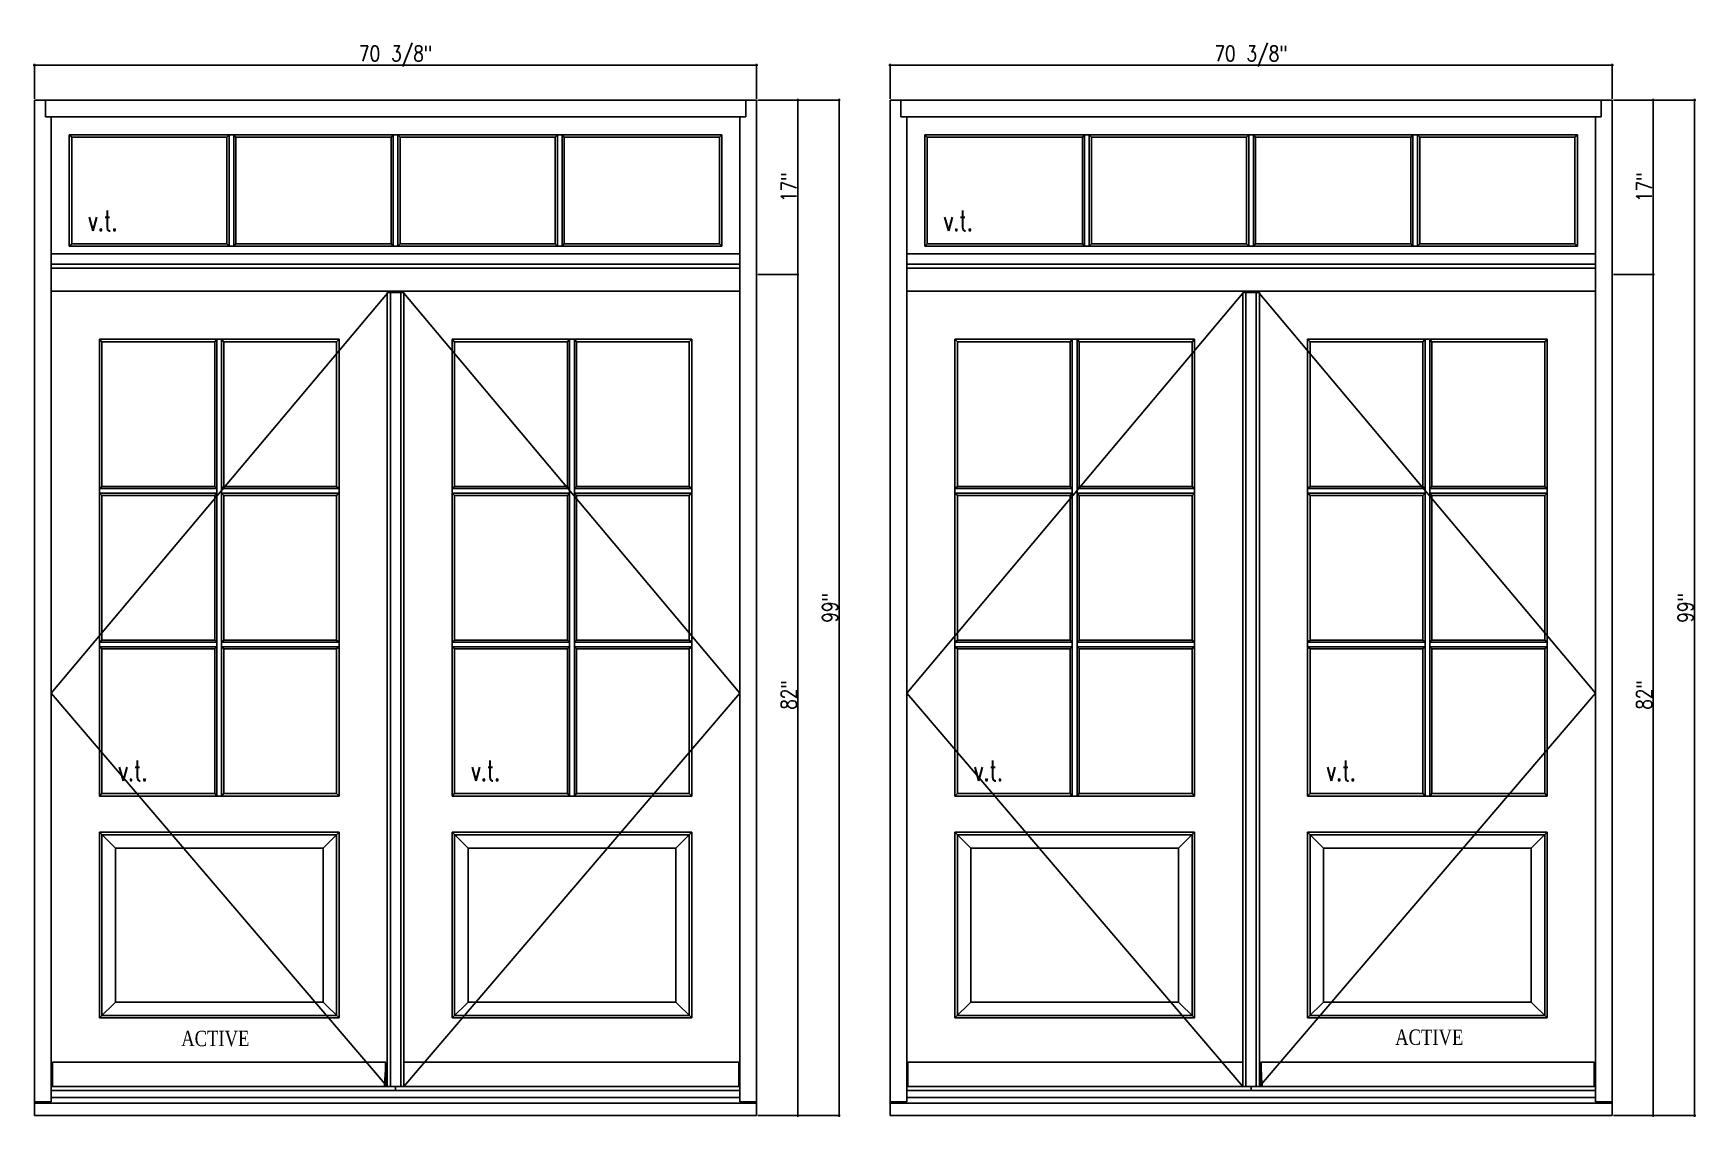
# Model space of a CAD drawing. Header units: inches. Extents: x 1985 to 11287, y 379 to 4336.
# Drawn here: x 8484 to 8646, y 3420.2 to 3525.8 of the extents above; entities that cross this region are included whole.
import ezdxf

# ---------------------------------------------------------------- set-up
doc = ezdxf.new("R2010")
doc.units = ezdxf.units.IN
doc.header["$MEASUREMENT"] = 0
doc.layers.get('0').update_dxf_attribs({"linetype": 'CONTINUOUS'})
doc.layers.get('Defpoints').update_dxf_attribs({"linetype": 'CONTINUOUS'})
for name, color, linetype in [('COTE1-1 99', 7, 'CONTINUOUS'), ('elevation 99', 7, 'CONTINUOUS'), ('opening side 99', 1, 'CONTINUOUS')]:
    doc.layers.add(name, color=color, linetype=linetype)
doc.styles.get("Standard").update_dxf_attribs({"font": 'txt.shx', "width": 0.8})
doc.styles.add('Times', font='times.ttf', dxfattribs={"width": 0.8})
doc.dimstyles.new('Elevation', dxfattribs={"dimscale": 2, "dimtxt": 0.75, "dimasz": 0.0625, "dimexe": 0.0625, "dimexo": 0.0625, "dimgap": 0.0625, "dimtad": 1, "dimdec": 5, "dimzin": 0, "dimdsep": 46, "dimlunit": 5, "dimtxsty": 'Standard', "dimblk1": 'OBLIQUE', "dimblk2": 'OBLIQUE', "dimsah": 1, "dimcen": 2, "dimdle": 0.0625, "dimclrd": 1, "dimclre": 1, "dimadec": 1, "dimazin": 0, "dimtfac": 0.375, "dimtdec": 5, "dimtmove": 0, "dimatfit": 3, "dimldrblk": 'OBLIQUE', "dimfxl": 1, "dimfrac": 2, "dimtolj": 1, "dimtzin": 0, "dimarcsym": 0})

# ---------------------------------------------------------------- blocks, each defined once
blk = doc.blocks.new('_OBLIQUE')
at = {"color": 0, "linetype": 'ByBlock'}
blk.add_line((-0.5, -0.5), (0.5, 0.5), dxfattribs=at)
blk = doc.blocks.new('*D143')
at = {"layer": 'COTE1-1 99', "color": 1, "lineweight": -2, "transparency": 16777216}
for p, q in [((8483.97, 3522.7), (8554.6, 3522.7)), ((8484.1, 3519.42), (8484.1, 3522.83)), ((8554.47, 3519.42), (8554.47, 3522.83))]:
    blk.add_line(p, q, dxfattribs=at)
at = {"layer": 'Defpoints', "color": 0, "transparency": 16777216}
for p in [(8554.47, 3522.7), (8484.1, 3519.29), (8554.47, 3519.29)]:
    blk.add_point(p, dxfattribs=at)
at = {"layer": 'COTE1-1 99', "color": 1, "lineweight": -2, "transparency": 16777216, "xscale": 0.125, "yscale": 0.125, "zscale": 0.125, "rotation": 180}
blk.add_blockref('_OBLIQUE', (8484.1, 3522.7), dxfattribs=at)
at = {"layer": 'COTE1-1 99', "color": 1, "lineweight": -2, "transparency": 16777216, "xscale": 0.125, "yscale": 0.125, "zscale": 0.125}
blk.add_blockref('_OBLIQUE', (8554.47, 3522.7), dxfattribs=at)
at = {"layer": 'COTE1-1 99', "color": 0, "transparency": 16777216, "insert": (8519.29, 3523.58), "char_height": 1.5, "attachment_point": 5}
blk.add_mtext('\\A1;70 3/8"', dxfattribs=at)
blk = doc.blocks.new('*D144')
at = {"layer": 'COTE1-1 99', "color": 1, "lineweight": -2, "transparency": 16777216}
for p, q in [((8554.6, 3519.29), (8558.6, 3519.29)), ((8558.48, 3502.17), (8558.48, 3519.42)), ((8554.6, 3502.29), (8558.6, 3502.29))]:
    blk.add_line(p, q, dxfattribs=at)
at = {"layer": 'Defpoints', "color": 0, "transparency": 16777216}
for p in [(8554.47, 3519.29), (8558.48, 3519.29), (8554.47, 3502.29)]:
    blk.add_point(p, dxfattribs=at)
at = {"layer": 'COTE1-1 99', "color": 1, "lineweight": -2, "transparency": 16777216, "xscale": 0.125, "yscale": 0.125, "zscale": 0.125}
for p, rotation in [((8558.48, 3519.29), 90), ((8558.48, 3502.29), 270)]:
    blk.add_blockref('_OBLIQUE', p, dxfattribs=dict(at, rotation=rotation))
at = {"layer": 'COTE1-1 99', "color": 0, "transparency": 16777216, "insert": (8557.6, 3510.79), "char_height": 1.5, "attachment_point": 5, "rotation": 90}
blk.add_mtext('\\A1;17"', dxfattribs=at)
blk = doc.blocks.new('*D145')
at = {"layer": 'COTE1-1 99', "color": 1, "lineweight": -2, "transparency": 16777216}
for p, q in [((8554.6, 3502.29), (8558.6, 3502.29)), ((8558.48, 3420.17), (8558.48, 3502.42)), ((8554.6, 3420.29), (8558.6, 3420.29))]:
    blk.add_line(p, q, dxfattribs=at)
at = {"layer": 'Defpoints', "color": 0, "transparency": 16777216}
for p in [(8554.47, 3502.29), (8558.48, 3502.29), (8554.47, 3420.29)]:
    blk.add_point(p, dxfattribs=at)
at = {"layer": 'COTE1-1 99', "color": 1, "lineweight": -2, "transparency": 16777216, "xscale": 0.125, "yscale": 0.125, "zscale": 0.125}
for p, rotation in [((8558.48, 3502.29), 90), ((8558.48, 3420.29), 270)]:
    blk.add_blockref('_OBLIQUE', p, dxfattribs=dict(at, rotation=rotation))
at = {"layer": 'COTE1-1 99', "color": 0, "transparency": 16777216, "insert": (8557.6, 3461.29), "char_height": 1.5, "attachment_point": 5, "rotation": 90}
blk.add_mtext('\\A1;82"', dxfattribs=at)
blk = doc.blocks.new('*D146')
at = {"layer": 'COTE1-1 99', "color": 1, "lineweight": -2, "transparency": 16777216}
for p, q in [((8554.6, 3519.29), (8562.62, 3519.29)), ((8562.5, 3420.17), (8562.5, 3519.42)), ((8554.6, 3420.29), (8562.62, 3420.29))]:
    blk.add_line(p, q, dxfattribs=at)
at = {"layer": 'Defpoints', "color": 0, "transparency": 16777216}
for p in [(8554.47, 3519.29), (8562.5, 3519.29), (8554.47, 3420.29)]:
    blk.add_point(p, dxfattribs=at)
at = {"layer": 'COTE1-1 99', "color": 1, "lineweight": -2, "transparency": 16777216, "xscale": 0.125, "yscale": 0.125, "zscale": 0.125}
for p, rotation in [((8562.5, 3519.29), 90), ((8562.5, 3420.29), 270)]:
    blk.add_blockref('_OBLIQUE', p, dxfattribs=dict(at, rotation=rotation))
at = {"layer": 'COTE1-1 99', "color": 0, "transparency": 16777216, "insert": (8561.62, 3469.79), "char_height": 1.5, "attachment_point": 5, "rotation": 90}
blk.add_mtext('\\A1;99"', dxfattribs=at)
blk = doc.blocks.new('*D167')
at = {"layer": 'COTE1-1 99', "color": 1, "lineweight": -2, "transparency": 16777216}
for p, q in [((8567.35, 3522.7), (8637.97, 3522.7)), ((8567.47, 3519.42), (8567.47, 3522.83)), ((8637.85, 3519.42), (8637.85, 3522.83))]:
    blk.add_line(p, q, dxfattribs=at)
at = {"layer": 'Defpoints', "color": 0, "transparency": 16777216}
for p in [(8637.85, 3522.7), (8567.47, 3519.29), (8637.85, 3519.29)]:
    blk.add_point(p, dxfattribs=at)
at = {"layer": 'COTE1-1 99', "color": 1, "lineweight": -2, "transparency": 16777216, "xscale": 0.125, "yscale": 0.125, "zscale": 0.125, "rotation": 180}
blk.add_blockref('_OBLIQUE', (8567.47, 3522.7), dxfattribs=at)
at = {"layer": 'COTE1-1 99', "color": 1, "lineweight": -2, "transparency": 16777216, "xscale": 0.125, "yscale": 0.125, "zscale": 0.125}
blk.add_blockref('_OBLIQUE', (8637.85, 3522.7), dxfattribs=at)
at = {"layer": 'COTE1-1 99', "color": 0, "transparency": 16777216, "insert": (8602.66, 3523.58), "char_height": 1.5, "attachment_point": 5}
blk.add_mtext('\\A1;70 3/8"', dxfattribs=at)
blk = doc.blocks.new('*D168')
at = {"layer": 'COTE1-1 99', "color": 1, "lineweight": -2, "transparency": 16777216}
for p, q in [((8637.97, 3519.29), (8641.97, 3519.29)), ((8641.85, 3502.17), (8641.85, 3519.42)), ((8637.97, 3502.29), (8641.97, 3502.29))]:
    blk.add_line(p, q, dxfattribs=at)
at = {"layer": 'Defpoints', "color": 0, "transparency": 16777216}
for p in [(8637.85, 3519.29), (8641.85, 3519.29), (8637.85, 3502.29)]:
    blk.add_point(p, dxfattribs=at)
at = {"layer": 'COTE1-1 99', "color": 1, "lineweight": -2, "transparency": 16777216, "xscale": 0.125, "yscale": 0.125, "zscale": 0.125}
for p, rotation in [((8641.85, 3519.29), 90), ((8641.85, 3502.29), 270)]:
    blk.add_blockref('_OBLIQUE', p, dxfattribs=dict(at, rotation=rotation))
at = {"layer": 'COTE1-1 99', "color": 0, "transparency": 16777216, "insert": (8640.97, 3510.79), "char_height": 1.5, "attachment_point": 5, "rotation": 90}
blk.add_mtext('\\A1;17"', dxfattribs=at)
blk = doc.blocks.new('*D169')
at = {"layer": 'COTE1-1 99', "color": 1, "lineweight": -2, "transparency": 16777216}
for p, q in [((8637.97, 3502.29), (8641.97, 3502.29)), ((8641.85, 3420.17), (8641.85, 3502.42)), ((8637.97, 3420.29), (8641.97, 3420.29))]:
    blk.add_line(p, q, dxfattribs=at)
at = {"layer": 'Defpoints', "color": 0, "transparency": 16777216}
for p in [(8637.85, 3502.29), (8641.85, 3502.29), (8637.85, 3420.29)]:
    blk.add_point(p, dxfattribs=at)
at = {"layer": 'COTE1-1 99', "color": 1, "lineweight": -2, "transparency": 16777216, "xscale": 0.125, "yscale": 0.125, "zscale": 0.125}
for p, rotation in [((8641.85, 3502.29), 90), ((8641.85, 3420.29), 270)]:
    blk.add_blockref('_OBLIQUE', p, dxfattribs=dict(at, rotation=rotation))
at = {"layer": 'COTE1-1 99', "color": 0, "transparency": 16777216, "insert": (8640.97, 3461.29), "char_height": 1.5, "attachment_point": 5, "rotation": 90}
blk.add_mtext('\\A1;82"', dxfattribs=at)
blk = doc.blocks.new('*D170')
at = {"layer": 'COTE1-1 99', "color": 1, "lineweight": -2, "transparency": 16777216}
for p, q in [((8637.97, 3519.29), (8645.99, 3519.29)), ((8645.87, 3420.17), (8645.87, 3519.42)), ((8637.97, 3420.29), (8645.99, 3420.29))]:
    blk.add_line(p, q, dxfattribs=at)
at = {"layer": 'Defpoints', "color": 0, "transparency": 16777216}
for p in [(8637.85, 3519.29), (8645.87, 3519.29), (8637.85, 3420.29)]:
    blk.add_point(p, dxfattribs=at)
at = {"layer": 'COTE1-1 99', "color": 1, "lineweight": -2, "transparency": 16777216, "xscale": 0.125, "yscale": 0.125, "zscale": 0.125}
for p, rotation in [((8645.87, 3519.29), 90), ((8645.87, 3420.29), 270)]:
    blk.add_blockref('_OBLIQUE', p, dxfattribs=dict(at, rotation=rotation))
at = {"layer": 'COTE1-1 99', "color": 0, "transparency": 16777216, "insert": (8644.99, 3469.79), "char_height": 1.5, "attachment_point": 5, "rotation": 90}
blk.add_mtext('\\A1;99"', dxfattribs=at)

msp = doc.modelspace()

# ---------------------------------------------------------------- linework, layer by layer
at = {"layer": 'elevation 99'}
for p, q in [((8554.473447, 3519.293135), (8484.098447, 3519.293135)), ((8484.098447, 3519.293135), (8484.098447, 3420.293135)), ((8485.160947, 3519.293135), (8485.160947, 3517.668135)), ((8553.410947, 3517.668135), (8553.410947, 3519.293135)), ((8554.473447, 3420.293135), (8554.473447, 3519.293135)), ((8567.470789, 3420.293135), (8567.470789, 3519.293135)), ((8567.470789, 3519.293135), (8637.845789, 3519.293135)), ((8568.533289, 3517.668135), (8568.533289, 3519.293135)), ((8636.783289, 3519.293135), (8636.783289, 3517.668135)), ((8637.845789, 3519.293135), (8637.845789, 3420.293135)), ((8553.410947, 3517.668135), (8485.160947, 3517.668135)), ((8485.723447, 3517.668135), (8485.723447, 3502.918135)), ((8552.848447, 3502.918135), (8552.848447, 3517.668135)), ((8568.533289, 3517.668135), (8636.783289, 3517.668135)), ((8569.095789, 3502.918135), (8569.095789, 3517.668135)), ((8636.220789, 3517.668135), (8636.220789, 3502.918135)), ((8487.723406, 3515.668113), (8487.482334, 3515.909184)), ((8487.482334, 3515.909184), (8498.33956, 3515.909184)), ((8487.482334, 3515.909184), (8487.482334, 3505.052059)), ((8498.33956, 3515.909184), (8539.732334, 3515.909184)), ((8502.848497, 3515.668113), (8503.052697, 3515.909184)), ((8503.052697, 3505.052059), (8503.052697, 3515.909184)), ((8503.519297, 3515.909184), (8503.723497, 3515.668113)), ((8503.519297, 3505.052059), (8503.519297, 3515.909184)), ((8518.848447, 3515.668113), (8519.052647, 3515.909184)), ((8519.052647, 3505.052059), (8519.052647, 3515.909184)), ((8519.519247, 3505.052059), (8519.519247, 3515.909184)), ((8519.723447, 3515.668113), (8519.519247, 3515.909184)), ((8534.848497, 3515.668113), (8535.052697, 3515.909184)), ((8535.052697, 3505.052059), (8535.052697, 3515.909184)), ((8535.723497, 3515.668113), (8535.519297, 3515.909184)), ((8535.519297, 3505.052059), (8535.519297, 3515.909184)), ((8539.732334, 3515.909184), (8551.08956, 3515.909184)), ((8550.848489, 3515.668113), (8551.08956, 3515.909184)), ((8551.08956, 3515.909184), (8551.08956, 3505.052059)), ((8582.211902, 3515.909184), (8570.854676, 3515.909184)), ((8570.854676, 3515.909184), (8570.854676, 3505.052059)), ((8571.095748, 3515.668113), (8570.854676, 3515.909184)), ((8623.604676, 3515.909184), (8582.211902, 3515.909184)), ((8586.220739, 3515.668113), (8586.424939, 3515.909184)), ((8586.424939, 3505.052059), (8586.424939, 3515.909184)), ((8586.891539, 3505.052059), (8586.891539, 3515.909184)), ((8587.095739, 3515.668113), (8586.891539, 3515.909184)), ((8602.220789, 3515.668113), (8602.424989, 3515.909184)), ((8602.424989, 3505.052059), (8602.424989, 3515.909184)), ((8603.095789, 3515.668113), (8602.891589, 3515.909184)), ((8602.891589, 3505.052059), (8602.891589, 3515.909184)), ((8618.425039, 3515.909184), (8618.220839, 3515.668113)), ((8618.425039, 3505.052059), (8618.425039, 3515.909184)), ((8618.891639, 3505.052059), (8618.891639, 3515.909184)), ((8619.095839, 3515.668113), (8618.891639, 3515.909184)), ((8634.461902, 3515.909184), (8623.604676, 3515.909184)), ((8634.220831, 3515.668113), (8634.461902, 3515.909184)), ((8634.461902, 3515.909184), (8634.461902, 3505.052059)), ((8487.723406, 3515.668113), (8498.098489, 3515.668113)), ((8487.723406, 3515.668113), (8487.723406, 3505.29313)), ((8498.098489, 3515.668113), (8502.848497, 3515.668113)), ((8502.848497, 3505.29313), (8502.848497, 3515.668113)), ((8503.723497, 3515.668113), (8518.848447, 3515.668113)), ((8503.723497, 3505.29313), (8503.723497, 3515.668113)), ((8518.848447, 3505.29313), (8518.848447, 3515.668113)), ((8519.723447, 3505.29313), (8519.723447, 3515.668113)), ((8519.723447, 3515.668113), (8534.848497, 3515.668113)), ((8534.848497, 3505.29313), (8534.848497, 3515.668113)), ((8535.723497, 3515.668113), (8539.973406, 3515.668113)), ((8535.723497, 3505.29313), (8535.723497, 3515.668113)), ((8539.973406, 3515.668113), (8550.848489, 3515.668113)), ((8550.848489, 3515.668113), (8550.848489, 3505.29313)), ((8581.970831, 3515.668113), (8571.095748, 3515.668113)), ((8571.095748, 3515.668113), (8571.095748, 3505.29313)), ((8586.220739, 3515.668113), (8581.970831, 3515.668113)), ((8586.220739, 3505.29313), (8586.220739, 3515.668113)), ((8602.220789, 3515.668113), (8587.095739, 3515.668113)), ((8587.095739, 3505.29313), (8587.095739, 3515.668113)), ((8602.220789, 3505.29313), (8602.220789, 3515.668113)), ((8603.095789, 3505.29313), (8603.095789, 3515.668113)), ((8618.220839, 3515.668113), (8603.095789, 3515.668113)), ((8618.220839, 3505.29313), (8618.220839, 3515.668113)), ((8623.845748, 3515.668113), (8619.095839, 3515.668113)), ((8619.095839, 3505.29313), (8619.095839, 3515.668113)), ((8634.220831, 3515.668113), (8623.845748, 3515.668113)), ((8634.220831, 3515.668113), (8634.220831, 3505.29313)), ((8487.723406, 3505.29313), (8487.482334, 3505.052059)), ((8487.482334, 3505.052059), (8498.33956, 3505.052059)), ((8487.723406, 3505.29313), (8498.098489, 3505.29313)), ((8498.098489, 3505.29313), (8502.848497, 3505.29313)), ((8498.33956, 3505.052059), (8539.732334, 3505.052059)), ((8502.848497, 3505.29313), (8503.052697, 3505.052059)), ((8503.519297, 3505.052059), (8503.723497, 3505.29313)), ((8503.723497, 3505.29313), (8518.848447, 3505.29313)), ((8518.848447, 3505.29313), (8519.052647, 3505.052059)), ((8519.519247, 3505.052059), (8519.723447, 3505.29313)), ((8519.723447, 3505.29313), (8534.848497, 3505.29313)), ((8534.848497, 3505.29313), (8535.052697, 3505.052059)), ((8535.519297, 3505.052059), (8535.723497, 3505.29313)), ((8535.723497, 3505.29313), (8539.973406, 3505.29313)), ((8539.732334, 3505.052059), (8551.08956, 3505.052059)), ((8539.973406, 3505.29313), (8550.848489, 3505.29313)), ((8550.848489, 3505.29313), (8551.08956, 3505.052059)), ((8571.095748, 3505.29313), (8570.854676, 3505.052059)), ((8582.211902, 3505.052059), (8570.854676, 3505.052059)), ((8581.970831, 3505.29313), (8571.095748, 3505.29313)), ((8586.220739, 3505.29313), (8581.970831, 3505.29313)), ((8623.604676, 3505.052059), (8582.211902, 3505.052059)), ((8586.424939, 3505.052059), (8586.220739, 3505.29313)), ((8587.095739, 3505.29313), (8586.891539, 3505.052059)), ((8602.220789, 3505.29313), (8587.095739, 3505.29313)), ((8602.424989, 3505.052059), (8602.220789, 3505.29313)), ((8603.095789, 3505.29313), (8602.891589, 3505.052059)), ((8618.220839, 3505.29313), (8603.095789, 3505.29313)), ((8618.425039, 3505.052059), (8618.220839, 3505.29313)), ((8619.095839, 3505.29313), (8618.891639, 3505.052059)), ((8623.845748, 3505.29313), (8619.095839, 3505.29313)), ((8634.461902, 3505.052059), (8623.604676, 3505.052059)), ((8634.220831, 3505.29313), (8623.845748, 3505.29313)), ((8634.220831, 3505.29313), (8634.461902, 3505.052059)), ((8484.098447, 3503.293135), (8484.098447, 3420.293135)), ((8552.848447, 3504.293135), (8485.723447, 3504.293135)), ((8485.723447, 3503.293135), (8485.723447, 3502.918135)), ((8552.848447, 3503.293135), (8485.723447, 3503.293135)), ((8485.723447, 3502.918135), (8485.723447, 3500.668135)), ((8485.723447, 3502.918135), (8552.848447, 3502.918135)), ((8552.848447, 3502.918135), (8552.848447, 3503.293135)), ((8552.848447, 3500.668135), (8552.848447, 3502.918135)), ((8567.470789, 3420.293135), (8567.470789, 3503.293135)), ((8569.095789, 3504.293135), (8636.220789, 3504.293135)), ((8569.095789, 3502.918135), (8569.095789, 3503.293135)), ((8569.095789, 3503.293135), (8636.220789, 3503.293135)), ((8569.095789, 3500.668135), (8569.095789, 3502.918135)), ((8636.220789, 3502.918135), (8569.095789, 3502.918135)), ((8636.220789, 3503.293135), (8636.220789, 3502.918135)), ((8636.220789, 3502.918135), (8636.220789, 3500.668135)), ((8554.473447, 3420.293135), (8554.473447, 3502.293135)), ((8637.845789, 3502.293135), (8637.845789, 3420.293135)), ((8485.723447, 3500.668135), (8485.723447, 3421.62126)), ((8485.723447, 3500.668135), (8485.723447, 3421.62126)), ((8520.785947, 3500.668135), (8485.723447, 3500.668135)), ((8520.785947, 3500.668135), (8485.723447, 3500.668135)), ((8520.785947, 3500.668135), (8485.723447, 3500.668135)), ((8552.848447, 3500.668135), (8518.410947, 3500.668135)), ((8552.848447, 3500.668135), (8518.410947, 3500.668135)), ((8552.848447, 3500.668135), (8518.410947, 3500.668135)), ((8520.098446, 3500.543135), (8518.473448, 3500.543135)), ((8518.473448, 3423.10563), (8518.473448, 3500.543135)), ((8520.098446, 3500.543135), (8518.473448, 3500.543135)), ((8520.098446, 3500.543135), (8518.473448, 3500.543135)), ((8518.785948, 3423.10563), (8518.785948, 3500.543135)), ((8518.826087, 3500.543135), (8518.826087, 3500.668135)), ((8518.826087, 3500.543135), (8518.826087, 3500.668135)), ((8518.826087, 3500.543135), (8518.826087, 3500.668135)), ((8518.942247, 3500.543135), (8518.942247, 3500.668135)), ((8518.942247, 3500.543135), (8518.942247, 3500.668135)), ((8518.942247, 3500.543135), (8518.942247, 3500.668135)), ((8519.035947, 3500.543135), (8519.035947, 3500.668135)), ((8519.035947, 3500.543135), (8519.035947, 3500.668135)), ((8519.035947, 3500.543135), (8519.035947, 3500.668135)), ((8519.535947, 3500.543135), (8519.535947, 3500.668135)), ((8519.535947, 3500.543135), (8519.535947, 3500.668135)), ((8519.535947, 3500.543135), (8519.535947, 3500.668135)), ((8519.785946, 3423.10563), (8519.785946, 3500.543135)), ((8520.098446, 3423.10563), (8520.098446, 3500.543135)), ((8552.848447, 3421.62126), (8552.848447, 3500.668135)), ((8552.848447, 3421.62126), (8552.848447, 3500.668135)), ((8569.095789, 3500.668135), (8603.533289, 3500.668135)), ((8569.095789, 3500.668135), (8603.533289, 3500.668135)), ((8569.095789, 3421.62126), (8569.095789, 3500.668135)), ((8569.095789, 3500.668135), (8603.533289, 3500.668135)), ((8569.095789, 3421.62126), (8569.095789, 3500.668135)), ((8601.158289, 3500.668135), (8636.220789, 3500.668135)), ((8601.158289, 3500.668135), (8636.220789, 3500.668135)), ((8601.158289, 3500.668135), (8636.220789, 3500.668135)), ((8601.84579, 3500.543135), (8603.470788, 3500.543135)), ((8601.84579, 3500.543135), (8603.470788, 3500.543135)), ((8601.84579, 3423.10563), (8601.84579, 3500.543135)), ((8601.84579, 3500.543135), (8603.470788, 3500.543135)), ((8602.15829, 3423.10563), (8602.15829, 3500.543135)), ((8602.408289, 3500.543135), (8602.408289, 3500.668135)), ((8602.408289, 3500.543135), (8602.408289, 3500.668135)), ((8602.408289, 3500.543135), (8602.408289, 3500.668135)), ((8602.908289, 3500.543135), (8602.908289, 3500.668135)), ((8602.908289, 3500.543135), (8602.908289, 3500.668135)), ((8602.908289, 3500.543135), (8602.908289, 3500.668135)), ((8603.001989, 3500.543135), (8603.001989, 3500.668135)), ((8603.001989, 3500.543135), (8603.001989, 3500.668135)), ((8603.001989, 3500.543135), (8603.001989, 3500.668135)), ((8603.11815, 3500.543135), (8603.11815, 3500.668135)), ((8603.11815, 3500.543135), (8603.11815, 3500.668135)), ((8603.11815, 3500.543135), (8603.11815, 3500.668135)), ((8603.158288, 3423.10563), (8603.158288, 3500.543135)), ((8603.470788, 3423.10563), (8603.470788, 3500.543135)), ((8636.220789, 3500.668135), (8636.220789, 3421.62126)), ((8636.220789, 3500.668135), (8636.220789, 3421.62126)), ((8490.660932, 3495.730586), (8490.419861, 3495.998458)), ((8490.419861, 3495.998458), (8513.777034, 3495.998458)), ((8490.419861, 3495.998458), (8490.419861, 3451.431464)), ((8490.660932, 3495.730586), (8501.660947, 3495.730586)), ((8490.660932, 3495.730586), (8490.660932, 3481.627086)), ((8501.660947, 3495.730586), (8501.865147, 3495.998458)), ((8501.660947, 3495.730586), (8501.660947, 3481.627086)), ((8501.865147, 3495.998458), (8501.865147, 3451.431464)), ((8502.331747, 3495.998458), (8502.535947, 3495.730586)), ((8502.331747, 3495.998458), (8502.331747, 3451.431464)), ((8502.535947, 3495.730586), (8513.535962, 3495.730586)), ((8502.535947, 3495.730586), (8502.535947, 3481.627086)), ((8513.535962, 3495.730586), (8513.777034, 3495.998458)), ((8513.535962, 3495.730586), (8513.535962, 3481.627086)), ((8513.777034, 3495.998458), (8513.777034, 3451.431464)), ((8525.035932, 3495.730586), (8524.794861, 3495.998458)), ((8524.794861, 3495.998458), (8548.152034, 3495.998458)), ((8524.794861, 3495.998458), (8524.794861, 3451.431464)), ((8525.035932, 3495.730586), (8536.035947, 3495.730586)), ((8525.035932, 3495.730586), (8525.035932, 3481.627086)), ((8536.035947, 3495.730586), (8536.240147, 3495.998458)), ((8536.035947, 3495.730586), (8536.035947, 3481.627086)), ((8536.240147, 3495.998458), (8536.240147, 3451.431464)), ((8536.706747, 3495.998458), (8536.910947, 3495.730586)), ((8536.706747, 3495.998458), (8536.706747, 3451.431464)), ((8536.910947, 3495.730586), (8547.910962, 3495.730586)), ((8536.910947, 3495.730586), (8536.910947, 3481.627086)), ((8547.910962, 3495.730586), (8548.152034, 3495.998458)), ((8547.910962, 3495.730586), (8547.910962, 3481.627086)), ((8548.152034, 3495.998458), (8548.152034, 3451.431464)), ((8573.792203, 3495.998458), (8573.792203, 3451.431464)), ((8573.792203, 3495.998458), (8597.149376, 3495.998458)), ((8574.033274, 3495.730586), (8573.792203, 3495.998458)), ((8574.033274, 3495.730586), (8574.033274, 3481.627086)), ((8574.033274, 3495.730586), (8585.033289, 3495.730586)), ((8585.033289, 3495.730586), (8585.237489, 3495.998458)), ((8585.033289, 3495.730586), (8585.033289, 3481.627086)), ((8585.237489, 3495.998458), (8585.237489, 3451.431464)), ((8585.704089, 3495.998458), (8585.704089, 3451.431464)), ((8585.704089, 3495.998458), (8585.908289, 3495.730586)), ((8585.908289, 3495.730586), (8585.908289, 3481.627086)), ((8585.908289, 3495.730586), (8596.908304, 3495.730586)), ((8596.908304, 3495.730586), (8597.149376, 3495.998458)), ((8596.908304, 3495.730586), (8596.908304, 3481.627086)), ((8597.149376, 3495.998458), (8597.149376, 3451.431464)), ((8608.408274, 3495.730586), (8608.167203, 3495.998458)), ((8608.167203, 3495.998458), (8631.524376, 3495.998458)), ((8608.167203, 3495.998458), (8608.167203, 3451.431464)), ((8608.408274, 3495.730586), (8619.408289, 3495.730586)), ((8608.408274, 3495.730586), (8608.408274, 3481.627086)), ((8619.408289, 3495.730586), (8619.612489, 3495.998458)), ((8619.408289, 3495.730586), (8619.408289, 3481.627086)), ((8619.612489, 3495.998458), (8619.612489, 3451.431464)), ((8620.079089, 3495.998458), (8620.283289, 3495.730586)), ((8620.079089, 3495.998458), (8620.079089, 3451.431464)), ((8620.283289, 3495.730586), (8631.283304, 3495.730586)), ((8620.283289, 3495.730586), (8620.283289, 3481.627086)), ((8631.283304, 3495.730586), (8631.524376, 3495.998458)), ((8631.283304, 3495.730586), (8631.283304, 3481.627086)), ((8631.524376, 3495.998458), (8631.524376, 3451.431464)), ((8490.660932, 3481.627086), (8490.419861, 3481.422886)), ((8490.419861, 3481.422886), (8501.865147, 3481.422886)), ((8490.660932, 3480.752086), (8490.419861, 3480.956286)), ((8490.419861, 3480.956286), (8501.865147, 3480.956286)), ((8490.660932, 3481.627086), (8501.660947, 3481.627086)), ((8490.660932, 3480.752086), (8490.660932, 3466.648586)), ((8490.660932, 3480.752086), (8501.660947, 3480.752086)), ((8501.660947, 3481.627086), (8501.865147, 3481.422886)), ((8501.660947, 3480.752086), (8501.865147, 3480.956286)), ((8501.660947, 3480.752086), (8501.660947, 3466.648586)), ((8502.535947, 3481.627086), (8502.331747, 3481.422886)), ((8502.331747, 3481.422886), (8513.777034, 3481.422886)), ((8502.331747, 3480.956286), (8513.777034, 3480.956286)), ((8502.535947, 3480.752086), (8502.331747, 3480.956286)), ((8502.535947, 3481.627086), (8513.535962, 3481.627086)), ((8502.535947, 3480.752086), (8502.535947, 3466.648586)), ((8502.535947, 3480.752086), (8513.535962, 3480.752086)), ((8513.535962, 3481.627086), (8513.777034, 3481.422886)), ((8513.535962, 3480.752086), (8513.777034, 3480.956286)), ((8513.535962, 3480.752086), (8513.535962, 3466.648586)), ((8525.035932, 3481.627086), (8524.794861, 3481.422886)), ((8524.794861, 3481.422886), (8536.240147, 3481.422886)), ((8525.035932, 3480.752086), (8524.794861, 3480.956286)), ((8524.794861, 3480.956286), (8536.240147, 3480.956286)), ((8525.035932, 3481.627086), (8536.035947, 3481.627086)), ((8525.035932, 3480.752086), (8525.035932, 3466.648586)), ((8525.035932, 3480.752086), (8536.035947, 3480.752086)), ((8536.035947, 3481.627086), (8536.240147, 3481.422886)), ((8536.035947, 3480.752086), (8536.240147, 3480.956286)), ((8536.035947, 3480.752086), (8536.035947, 3466.648586)), ((8536.910947, 3481.627086), (8536.706747, 3481.422886)), ((8536.706747, 3481.422886), (8548.152034, 3481.422886)), ((8536.706747, 3480.956286), (8548.152034, 3480.956286)), ((8536.910947, 3480.752086), (8536.706747, 3480.956286)), ((8536.910947, 3481.627086), (8547.910962, 3481.627086)), ((8536.910947, 3480.752086), (8536.910947, 3466.648586)), ((8536.910947, 3480.752086), (8547.910962, 3480.752086)), ((8547.910962, 3481.627086), (8548.152034, 3481.422886)), ((8547.910962, 3480.752086), (8548.152034, 3480.956286)), ((8547.910962, 3480.752086), (8547.910962, 3466.648586)), ((8574.033274, 3481.627086), (8573.792203, 3481.422886)), ((8573.792203, 3481.422886), (8585.237489, 3481.422886)), ((8573.792203, 3480.956286), (8585.237489, 3480.956286)), ((8574.033274, 3480.752086), (8573.792203, 3480.956286)), ((8574.033274, 3481.627086), (8585.033289, 3481.627086)), ((8574.033274, 3480.752086), (8585.033289, 3480.752086)), ((8574.033274, 3480.752086), (8574.033274, 3466.648586)), ((8585.033289, 3481.627086), (8585.237489, 3481.422886)), ((8585.033289, 3480.752086), (8585.237489, 3480.956286)), ((8585.033289, 3480.752086), (8585.033289, 3466.648586)), ((8585.908289, 3481.627086), (8585.704089, 3481.422886)), ((8585.704089, 3481.422886), (8597.149376, 3481.422886)), ((8585.908289, 3480.752086), (8585.704089, 3480.956286)), ((8585.704089, 3480.956286), (8597.149376, 3480.956286)), ((8585.908289, 3481.627086), (8596.908304, 3481.627086)), ((8585.908289, 3480.752086), (8596.908304, 3480.752086)), ((8585.908289, 3480.752086), (8585.908289, 3466.648586)), ((8596.908304, 3481.627086), (8597.149376, 3481.422886)), ((8596.908304, 3480.752086), (8597.149376, 3480.956286)), ((8596.908304, 3480.752086), (8596.908304, 3466.648586)), ((8608.408274, 3481.627086), (8608.167203, 3481.422886)), ((8608.167203, 3481.422886), (8619.612489, 3481.422886)), ((8608.408274, 3480.752086), (8608.167203, 3480.956286)), ((8608.167203, 3480.956286), (8619.612489, 3480.956286)), ((8608.408274, 3481.627086), (8619.408289, 3481.627086)), ((8608.408274, 3480.752086), (8608.408274, 3466.648586)), ((8608.408274, 3480.752086), (8619.408289, 3480.752086)), ((8619.408289, 3481.627086), (8619.612489, 3481.422886)), ((8619.408289, 3480.752086), (8619.612489, 3480.956286)), ((8619.408289, 3480.752086), (8619.408289, 3466.648586)), ((8620.283289, 3481.627086), (8620.079089, 3481.422886)), ((8620.079089, 3481.422886), (8631.524376, 3481.422886)), ((8620.079089, 3480.956286), (8631.524376, 3480.956286)), ((8620.283289, 3480.752086), (8620.079089, 3480.956286)), ((8620.283289, 3481.627086), (8631.283304, 3481.627086)), ((8620.283289, 3480.752086), (8620.283289, 3466.648586)), ((8620.283289, 3480.752086), (8631.283304, 3480.752086)), ((8631.283304, 3481.627086), (8631.524376, 3481.422886)), ((8631.283304, 3480.752086), (8631.524376, 3480.956286)), ((8631.283304, 3480.752086), (8631.283304, 3466.648586)), ((8490.660932, 3466.648586), (8490.419861, 3466.444386)), ((8490.419861, 3466.444386), (8501.865147, 3466.444386)), ((8490.419861, 3465.982235), (8501.865147, 3465.982235)), ((8490.660932, 3466.648586), (8501.660947, 3466.648586)), ((8490.660932, 3465.778035), (8490.660932, 3451.672535)), ((8490.660932, 3465.778035), (8501.660947, 3465.778035)), ((8501.660947, 3465.778035), (8501.660947, 3451.672535)), ((8502.331747, 3466.444386), (8513.777034, 3466.444386)), ((8502.331747, 3465.982235), (8513.777034, 3465.982235)), ((8502.535947, 3466.648586), (8513.535962, 3466.648586)), ((8502.535947, 3465.778035), (8513.535962, 3465.778035)), ((8502.535947, 3465.778035), (8502.535947, 3451.672535)), ((8513.535962, 3466.648586), (8513.777034, 3466.444386)), ((8513.535962, 3465.778035), (8513.777034, 3465.982235)), ((8513.535962, 3465.778035), (8513.535962, 3451.672535)), ((8525.035932, 3466.648586), (8524.794861, 3466.444386)), ((8524.794861, 3466.444386), (8536.240147, 3466.444386)), ((8524.794861, 3465.982235), (8536.240147, 3465.982235)), ((8525.035932, 3466.648586), (8536.035947, 3466.648586)), ((8525.035932, 3465.778035), (8525.035932, 3451.672535)), ((8525.035932, 3465.778035), (8536.035947, 3465.778035)), ((8536.035947, 3465.778035), (8536.035947, 3451.672535)), ((8536.706747, 3466.444386), (8548.152034, 3466.444386)), ((8536.706747, 3465.982235), (8548.152034, 3465.982235)), ((8536.910947, 3466.648586), (8547.910962, 3466.648586)), ((8536.910947, 3465.778035), (8547.910962, 3465.778035)), ((8536.910947, 3465.778035), (8536.910947, 3451.672535)), ((8547.910962, 3466.648586), (8548.152034, 3466.444386)), ((8547.910962, 3465.778035), (8548.152034, 3465.982235)), ((8547.910962, 3465.778035), (8547.910962, 3451.672535)), ((8574.033274, 3466.648586), (8573.792203, 3466.444386)), ((8573.792203, 3466.444386), (8585.237489, 3466.444386)), ((8573.792203, 3465.982235), (8585.237489, 3465.982235)), ((8574.033274, 3466.648586), (8585.033289, 3466.648586)), ((8574.033274, 3465.778035), (8585.033289, 3465.778035)), ((8574.033274, 3465.778035), (8574.033274, 3451.672535)), ((8585.033289, 3465.778035), (8585.033289, 3451.672535)), ((8585.704089, 3466.444386), (8597.149376, 3466.444386)), ((8585.704089, 3465.982235), (8597.149376, 3465.982235)), ((8585.908289, 3466.648586), (8596.908304, 3466.648586)), ((8585.908289, 3465.778035), (8585.908289, 3451.672535)), ((8585.908289, 3465.778035), (8596.908304, 3465.778035)), ((8596.908304, 3466.648586), (8597.149376, 3466.444386)), ((8596.908304, 3465.778035), (8597.149376, 3465.982235)), ((8596.908304, 3465.778035), (8596.908304, 3451.672535)), ((8608.408274, 3466.648586), (8608.167203, 3466.444386)), ((8608.167203, 3466.444386), (8619.612489, 3466.444386)), ((8608.167203, 3465.982235), (8619.612489, 3465.982235)), ((8608.408274, 3466.648586), (8619.408289, 3466.648586)), ((8608.408274, 3465.778035), (8608.408274, 3451.672535)), ((8608.408274, 3465.778035), (8619.408289, 3465.778035)), ((8619.408289, 3465.778035), (8619.408289, 3451.672535)), ((8620.079089, 3466.444386), (8631.524376, 3466.444386)), ((8620.079089, 3465.982235), (8631.524376, 3465.982235)), ((8620.283289, 3466.648586), (8631.283304, 3466.648586)), ((8620.283289, 3465.778035), (8631.283304, 3465.778035)), ((8620.283289, 3465.778035), (8620.283289, 3451.672535)), ((8631.283304, 3466.648586), (8631.524376, 3466.444386)), ((8631.283304, 3465.778035), (8631.524376, 3465.982235)), ((8631.283304, 3465.778035), (8631.283304, 3451.672535)), ((8490.419861, 3451.431464), (8490.660932, 3451.672535)), ((8490.419861, 3451.431464), (8513.777034, 3451.431464)), ((8490.660932, 3451.672535), (8501.660947, 3451.672535)), ((8501.660947, 3451.672535), (8501.865147, 3451.431464)), ((8502.535947, 3451.672535), (8502.331747, 3451.431464)), ((8502.535947, 3451.672535), (8513.535962, 3451.672535)), ((8513.777034, 3451.431464), (8513.535962, 3451.672535)), ((8524.794861, 3451.431464), (8525.035932, 3451.672535)), ((8524.794861, 3451.431464), (8548.152034, 3451.431464)), ((8525.035932, 3451.672535), (8536.035947, 3451.672535)), ((8536.035947, 3451.672535), (8536.240147, 3451.431464)), ((8536.910947, 3451.672535), (8536.706747, 3451.431464)), ((8536.910947, 3451.672535), (8547.910962, 3451.672535)), ((8548.152034, 3451.431464), (8547.910962, 3451.672535)), ((8573.792203, 3451.431464), (8574.033274, 3451.672535)), ((8573.792203, 3451.431464), (8597.149376, 3451.431464)), ((8574.033274, 3451.672535), (8585.033289, 3451.672535)), ((8585.033289, 3451.672535), (8585.237489, 3451.431464)), ((8585.908289, 3451.672535), (8585.704089, 3451.431464)), ((8585.908289, 3451.672535), (8596.908304, 3451.672535)), ((8597.149376, 3451.431464), (8596.908304, 3451.672535)), ((8608.167203, 3451.431464), (8608.408274, 3451.672535)), ((8608.167203, 3451.431464), (8631.524376, 3451.431464)), ((8608.408274, 3451.672535), (8619.408289, 3451.672535)), ((8619.408289, 3451.672535), (8619.612489, 3451.431464)), ((8620.283289, 3451.672535), (8620.079089, 3451.431464)), ((8620.283289, 3451.672535), (8631.283304, 3451.672535)), ((8631.524376, 3451.431464), (8631.283304, 3451.672535)), ((8491.973373, 3446.359985), (8490.419802, 3447.913606)), ((8490.419802, 3429.802024), (8490.419802, 3447.913606)), ((8490.419802, 3447.913606), (8513.777078, 3447.913606)), ((8513.777078, 3447.913606), (8512.223506, 3446.359985)), ((8513.777078, 3429.802024), (8513.777078, 3447.913606)), ((8526.348373, 3446.359985), (8524.794802, 3447.913606)), ((8524.794802, 3429.802024), (8524.794802, 3447.913606)), ((8524.794802, 3447.913606), (8548.152078, 3447.913606)), ((8548.152078, 3447.913606), (8546.598506, 3446.359985)), ((8548.152078, 3429.802024), (8548.152078, 3447.913606)), ((8573.792144, 3447.913606), (8597.14942, 3447.913606)), ((8573.792144, 3429.802024), (8573.792144, 3447.913606)), ((8575.345715, 3446.359985), (8573.792144, 3447.913606)), ((8597.14942, 3447.913606), (8595.595848, 3446.359985)), ((8597.14942, 3429.802024), (8597.14942, 3447.913606)), ((8609.720715, 3446.359985), (8608.167144, 3447.913606)), ((8608.167144, 3429.802024), (8608.167144, 3447.913606)), ((8608.167144, 3447.913606), (8631.52442, 3447.913606)), ((8631.52442, 3447.913606), (8629.970848, 3446.359985)), ((8631.52442, 3429.802024), (8631.52442, 3447.913606)), ((8490.660873, 3430.043096), (8490.660873, 3447.672485)), ((8490.660873, 3447.672485), (8513.536006, 3447.672485)), ((8491.973373, 3431.355596), (8491.973373, 3446.359985)), ((8491.973373, 3446.359985), (8512.223506, 3446.359985)), ((8512.223506, 3431.355596), (8512.223506, 3446.359985)), ((8513.536006, 3430.043096), (8513.536006, 3447.672485)), ((8525.035873, 3430.043096), (8525.035873, 3447.672485)), ((8525.035873, 3447.672485), (8547.911006, 3447.672485)), ((8526.348373, 3431.355596), (8526.348373, 3446.359985)), ((8526.348373, 3446.359985), (8546.598506, 3446.359985)), ((8546.598506, 3431.355596), (8546.598506, 3446.359985)), ((8547.911006, 3430.043096), (8547.911006, 3447.672485)), ((8574.033215, 3447.672485), (8596.908348, 3447.672485)), ((8574.033215, 3430.043096), (8574.033215, 3447.672485)), ((8575.345715, 3446.359985), (8595.595848, 3446.359985)), ((8575.345715, 3431.355596), (8575.345715, 3446.359985)), ((8595.595848, 3431.355596), (8595.595848, 3446.359985)), ((8596.908348, 3430.043096), (8596.908348, 3447.672485)), ((8608.408215, 3430.043096), (8608.408215, 3447.672485)), ((8608.408215, 3447.672485), (8631.283348, 3447.672485)), ((8609.720715, 3431.355596), (8609.720715, 3446.359985)), ((8609.720715, 3446.359985), (8629.970848, 3446.359985)), ((8629.970848, 3431.355596), (8629.970848, 3446.359985)), ((8631.283348, 3430.043096), (8631.283348, 3447.672485)), ((8490.419802, 3429.802024), (8491.973373, 3431.355596)), ((8490.660873, 3430.043096), (8513.536006, 3430.043096)), ((8491.973373, 3431.355596), (8512.223506, 3431.355596)), ((8513.777078, 3429.802024), (8512.223506, 3431.355596)), ((8524.794802, 3429.802024), (8526.348373, 3431.355596)), ((8525.035873, 3430.043096), (8547.911006, 3430.043096)), ((8526.348373, 3431.355596), (8546.598506, 3431.355596)), ((8548.152078, 3429.802024), (8546.598506, 3431.355596)), ((8573.792144, 3429.802024), (8575.345715, 3431.355596)), ((8574.033215, 3430.043096), (8596.908348, 3430.043096)), ((8575.345715, 3431.355596), (8595.595848, 3431.355596)), ((8597.14942, 3429.802024), (8595.595848, 3431.355596)), ((8608.167144, 3429.802024), (8609.720715, 3431.355596)), ((8608.408215, 3430.043096), (8631.283348, 3430.043096)), ((8609.720715, 3431.355596), (8629.970848, 3431.355596)), ((8631.52442, 3429.802024), (8629.970848, 3431.355596)), ((8490.419802, 3429.802024), (8513.777078, 3429.802024)), ((8524.794802, 3429.802024), (8548.152078, 3429.802024)), ((8573.792144, 3429.802024), (8597.14942, 3429.802024)), ((8608.167144, 3429.802024), (8631.52442, 3429.802024)), ((8518.326087, 3425.48063), (8485.848447, 3425.48063)), ((8485.848447, 3423.10563), (8485.848447, 3425.48063)), ((8518.326087, 3425.48063), (8485.848447, 3425.48063)), ((8485.848447, 3423.10563), (8485.848447, 3425.48063)), ((8518.326087, 3423.10563), (8518.326087, 3425.48063)), ((8518.326087, 3423.10563), (8518.326087, 3425.48063)), ((8520.602549, 3425.48063), (8520.098446, 3425.48063)), ((8552.723447, 3425.48063), (8520.098446, 3425.48063)), ((8520.602549, 3425.48063), (8520.098446, 3425.48063)), ((8552.723447, 3425.48063), (8520.098446, 3425.48063)), ((8552.723447, 3423.10563), (8552.723447, 3425.48063)), ((8552.723447, 3423.10563), (8552.723447, 3425.48063)), ((8569.220789, 3423.10563), (8569.220789, 3425.48063)), ((8569.220789, 3425.48063), (8601.84579, 3425.48063)), ((8569.220789, 3423.10563), (8569.220789, 3425.48063)), ((8569.220789, 3425.48063), (8601.84579, 3425.48063)), ((8601.341687, 3425.48063), (8601.84579, 3425.48063)), ((8601.341687, 3425.48063), (8601.84579, 3425.48063)), ((8603.61815, 3423.10563), (8603.61815, 3425.48063)), ((8603.61815, 3425.48063), (8636.095789, 3425.48063)), ((8603.61815, 3423.10563), (8603.61815, 3425.48063)), ((8603.61815, 3425.48063), (8636.095789, 3425.48063)), ((8636.095789, 3423.10563), (8636.095789, 3425.48063)), ((8636.095789, 3423.10563), (8636.095789, 3425.48063)), ((8485.723447, 3423.10563), (8552.848447, 3423.10563)), ((8485.723447, 3423.10563), (8552.848447, 3423.10563)), ((8485.723447, 3422.714011), (8552.848447, 3422.714011)), ((8485.723447, 3422.714011), (8552.848447, 3422.714011)), ((8485.723447, 3422.04313), (8552.848447, 3422.04313)), ((8518.201087, 3423.29313), (8518.201087, 3423.10563)), ((8518.201087, 3423.29313), (8518.201087, 3423.10563)), ((8518.23933, 3423.10563), (8518.248755, 3423.23063)), ((8518.23933, 3423.10563), (8518.248755, 3423.23063)), ((8518.248755, 3423.23063), (8518.259383, 3423.10563)), ((8518.248755, 3423.23063), (8518.259383, 3423.10563)), ((8519.285947, 3422.714011), (8519.285947, 3423.10563)), ((8519.285947, 3422.714011), (8519.285947, 3423.10563)), ((8636.220789, 3423.10563), (8569.095789, 3423.10563)), ((8636.220789, 3423.10563), (8569.095789, 3423.10563)), ((8636.220789, 3422.714011), (8569.095789, 3422.714011)), ((8636.220789, 3422.714011), (8569.095789, 3422.714011)), ((8636.220789, 3422.04313), (8569.095789, 3422.04313)), ((8602.658289, 3422.714011), (8602.658289, 3423.10563)), ((8602.658289, 3422.714011), (8602.658289, 3423.10563)), ((8603.695482, 3423.23063), (8603.684854, 3423.10563)), ((8603.695482, 3423.23063), (8603.684854, 3423.10563)), ((8603.704907, 3423.10563), (8603.695482, 3423.23063)), ((8603.704907, 3423.10563), (8603.695482, 3423.23063)), ((8603.74315, 3423.29313), (8603.74315, 3423.10563)), ((8603.74315, 3423.29313), (8603.74315, 3423.10563)), ((8484.098447, 3421.62126), (8485.723447, 3421.62126)), ((8484.098447, 3421.62126), (8485.723447, 3421.62126)), ((8484.098447, 3421.480635), (8554.473447, 3421.480635)), ((8484.098447, 3421.480635), (8554.473447, 3421.480635)), ((8484.098447, 3420.293135), (8514.098447, 3420.293135)), ((8484.098447, 3420.293135), (8554.473447, 3420.293135)), ((8484.098447, 3420.293135), (8514.098447, 3420.293135)), ((8484.098447, 3420.293135), (8554.473447, 3420.293135)), ((8552.848447, 3421.62126), (8554.473447, 3421.62126)), ((8552.848447, 3421.62126), (8554.473447, 3421.62126)), ((8569.095789, 3421.62126), (8567.470789, 3421.62126)), ((8569.095789, 3421.62126), (8567.470789, 3421.62126)), ((8637.845789, 3421.480635), (8567.470789, 3421.480635)), ((8637.845789, 3421.480635), (8567.470789, 3421.480635)), ((8637.845789, 3420.293135), (8567.470789, 3420.293135)), ((8637.845789, 3420.293135), (8567.470789, 3420.293135)), ((8637.845789, 3420.293135), (8607.845789, 3420.293135)), ((8637.845789, 3420.293135), (8607.845789, 3420.293135)), ((8637.845789, 3421.62126), (8636.220789, 3421.62126)), ((8637.845789, 3421.62126), (8636.220789, 3421.62126))]:
    msp.add_line(p, q, dxfattribs=at)
at = {"layer": 'elevation 99', "color": 7}
for p, q in [((8490.660932, 3465.778035), (8490.419861, 3465.982235)), ((8501.660947, 3466.648586), (8501.865147, 3466.444386)), ((8501.660947, 3465.778035), (8501.865147, 3465.982235)), ((8502.535947, 3466.648586), (8502.331747, 3466.444386)), ((8502.535947, 3465.778035), (8502.331747, 3465.982235)), ((8525.035932, 3465.778035), (8524.794861, 3465.982235)), ((8536.035947, 3466.648586), (8536.240147, 3466.444386)), ((8536.035947, 3465.778035), (8536.240147, 3465.982235)), ((8536.910947, 3466.648586), (8536.706747, 3466.444386)), ((8536.910947, 3465.778035), (8536.706747, 3465.982235)), ((8574.033274, 3465.778035), (8573.792203, 3465.982235)), ((8585.033289, 3466.648586), (8585.237489, 3466.444386)), ((8585.033289, 3465.778035), (8585.237489, 3465.982235)), ((8585.908289, 3466.648586), (8585.704089, 3466.444386)), ((8585.908289, 3465.778035), (8585.704089, 3465.982235)), ((8608.408274, 3465.778035), (8608.167203, 3465.982235)), ((8619.408289, 3466.648586), (8619.612489, 3466.444386)), ((8619.408289, 3465.778035), (8619.612489, 3465.982235)), ((8620.283289, 3466.648586), (8620.079089, 3466.444386)), ((8620.283289, 3465.778035), (8620.079089, 3465.982235))]:
    msp.add_line(p, q, dxfattribs=at)
at = {"layer": 'elevation 99'}
for centre, radius, start, end in [((8500.160624, 3425.215871), 18.140881, 354.32963932, 0.35560171), ((8500.160624, 3425.215871), 18.140881, 354.32963932, 0.35560171), ((8518.712634, 3425.339174), 0.411617, 159.90001428, 181.49147604), ((8518.712634, 3425.339174), 0.411617, 159.90001428, 181.49147604), ((8603.231603, 3425.339174), 0.411617, 358.50852396, 20.09998572), ((8603.231603, 3425.339174), 0.411617, 358.50852396, 20.09998572), ((8621.783612, 3425.215871), 18.140881, 179.64439829, 185.67036068), ((8621.783612, 3425.215871), 18.140881, 179.64439829, 185.67036068), ((8520.858619, 3423.121218), 2.663087, 173.48326078, 176.29878354), ((8520.858619, 3423.121218), 2.663087, 173.48326078, 176.29878354), ((8601.085617, 3423.121218), 2.663087, 3.70121646, 6.51673922), ((8601.085617, 3423.121218), 2.663087, 3.70121646, 6.51673922)]:
    msp.add_arc(centre, radius, start, end, dxfattribs=at)
at = {"layer": 'opening side 99', "color": 1}
for p, q in [((8518.660947, 3500.668135), (8485.723447, 3461.457198)), ((8519.910947, 3500.668135), (8552.848447, 3461.457198)), ((8602.033289, 3500.668135), (8569.095789, 3461.457198)), ((8603.283289, 3500.668135), (8636.220789, 3461.457198)), ((8485.723447, 3461.457198), (8518.473448, 3423.10563)), ((8520.098446, 3423.10563), (8552.848447, 3461.457198)), ((8569.095789, 3461.457198), (8601.84579, 3423.10563)), ((8603.470788, 3423.10563), (8636.220789, 3461.457198))]:
    msp.add_line(p, q, dxfattribs=at)

# ---------------------------------------------------------------- texts
at = {"layer": 'elevation 99', "width": 0.7}
for p in [(8489.303341, 3506.538394), (8572.675682, 3506.538394), (8492.240867, 3452.917798), (8526.615867, 3452.917798), (8575.613209, 3452.917798), (8609.988209, 3452.917798)]:
    msp.add_text('v.t.', height=2, dxfattribs=at).set_placement(p)
at = {"layer": 'opening side 99', "color": 1, "char_height": 1.5, "width": 15.987, "attachment_point": 1, "style": 'Times'}
for insert in [(8498.395392, 3428.55321), (8616.702029, 3428.676471)]:
    msp.add_mtext('ACTIVE', dxfattribs=dict(at, insert=insert))

# ---------------------------------------------------------------- dimensions: what is measured, and where the dimension line sits
at = {"layer": 'COTE1-1 99'}
for base, p1, p2, picture, middle in [((8554.473447, 3522.700812), (8484.098447, 3519.293135), (8554.473447, 3519.293135), '*D143', (8519.285947, 3523.575812)), ((8637.845789, 3522.700812), (8567.470789, 3519.293135), (8637.845789, 3519.293135), '*D167', (8602.658289, 3523.575812))]:
    dim = msp.add_linear_dim(base=base, p1=p1, p2=p2, dimstyle='Elevation', override={"dimtxt": 0.75, "dimdec": 5, "dimlunit": 5, "dimpost": '"'}, dxfattribs=at)
    dim.commit()
    dim.dimension.update_dxf_attribs({"geometry": picture, "text_midpoint": middle})
for base, p1, p2, override, picture, middle in [((8558.477001, 3519.293135), (8554.473447, 3502.293135), (8554.473447, 3519.293135), {"dimtxt": 0.75, "dimdec": 5, "dimlunit": 5, "dimpost": '"'}, '*D144', (8557.602001, 3510.793135)), ((8562.497606, 3519.293135), (8554.473447, 3420.293135), (8554.473447, 3519.293135), {"dimpost": '"'}, '*D146', (8561.622606, 3469.793135)), ((8641.849343, 3519.293135), (8637.845789, 3502.293135), (8637.845789, 3519.293135), {"dimtxt": 0.75, "dimdec": 5, "dimlunit": 5, "dimpost": '"'}, '*D168', (8640.974343, 3510.793135)), ((8645.869948, 3519.293135), (8637.845789, 3420.293135), (8637.845789, 3519.293135), {"dimpost": '"'}, '*D170', (8644.994948, 3469.793135)), ((8558.477001, 3502.293135), (8554.473447, 3420.293135), (8554.473447, 3502.293135), {"dimtxt": 0.75, "dimdec": 5, "dimlunit": 5, "dimpost": '"'}, '*D145', (8557.602001, 3461.293135)), ((8641.849343, 3502.293135), (8637.845789, 3420.293135), (8637.845789, 3502.293135), {"dimtxt": 0.75, "dimdec": 5, "dimlunit": 5, "dimpost": '"'}, '*D169', (8640.974343, 3461.293135))]:
    dim = msp.add_linear_dim(base=base, p1=p1, p2=p2, angle=90, dimstyle='Elevation', override=override, dxfattribs=at)
    dim.commit()
    dim.dimension.update_dxf_attribs({"geometry": picture, "text_midpoint": middle})

doc.saveas('drawing.dxf')
